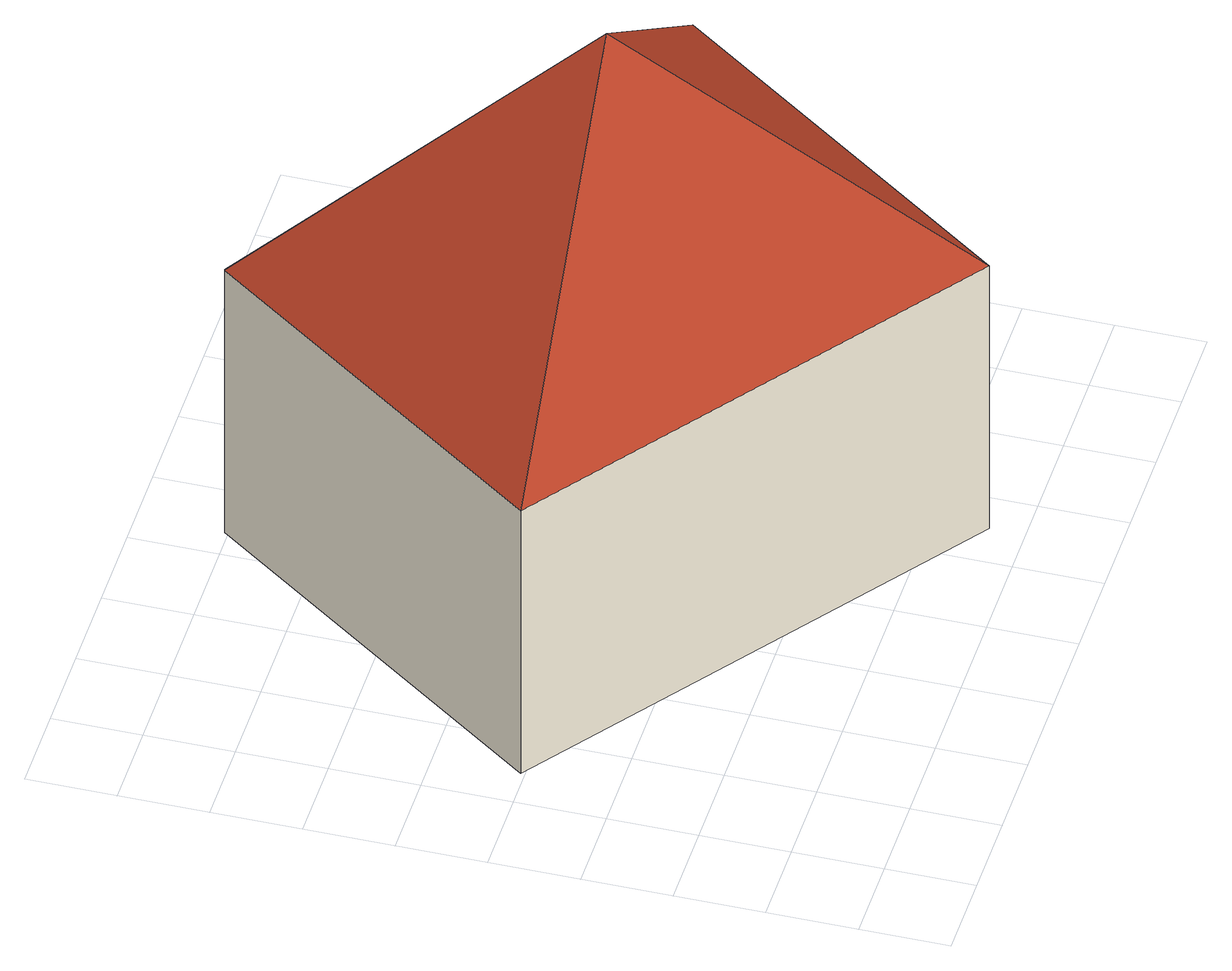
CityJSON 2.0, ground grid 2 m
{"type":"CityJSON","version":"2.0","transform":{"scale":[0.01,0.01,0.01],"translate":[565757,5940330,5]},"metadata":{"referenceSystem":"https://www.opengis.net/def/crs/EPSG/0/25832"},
"CityObjects":{
"building1":{"type":"Building","attributes":{"Gemeindeschluessel":"02400407","Geometrietyp2DReferenz":"3000","function":"31001_1010","roofType":"4000","measuredHeight":13.65,"storeysAboveGround":2},"address":[{"country":"Germany","locality":"Hamburg","thoroughfareNumber":"18","thoroughfareName":"Kugelfang"}],"geometry":[{"type":"Solid","lod":"2","boundaries":[[[[0,1,2]],[[2,1,3]],[[4,5,2]],[[4,2,3]],[[1,0,6,7]],[[3,1,7,8]],[[0,5,4,9,6]],[[5,0,2]],[[4,3,8,9]],[[7,6,9,8]]]],"semantics":{"surfaces":[{"type":"RoofSurface"},{"type":"WallSurface"},{"type":"GroundSurface"}],"values":[[0,0,0,0,1,1,1,1,1,2]]}}]}
},
"vertices":[
[670,1609,769],[94,811,769],[888,844,1414],[1106,79,770],[1683,878,770],[670,1609,771],[670,1609,49],[94,811,49],[1106,79,49],[1683,878,49]
]}
